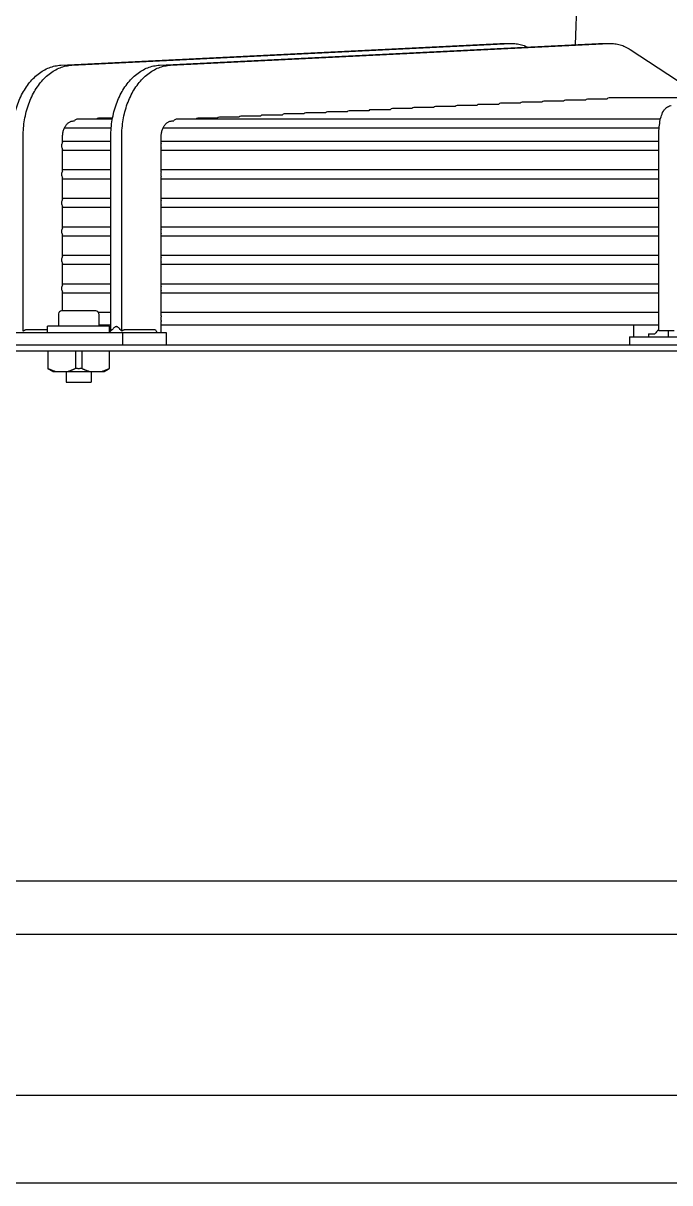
# Model space of a CAD drawing. Header units: millimetres. Extents: x 16200 to 32328, y 18593 to 29476.
# Drawn here: x 16659.16 to 16667.37, y 18973.5 to 18988.22 of the extents above; entities that cross this region are included whole.
import ezdxf

# ---------------------------------------------------------------- set-up
doc = ezdxf.new("R2010")
doc.units = ezdxf.units.MM
doc.header["$LTSCALE"] = 5
doc.layers.add('UNIT', color=6, linetype='Continuous')
doc.styles.add('SUBMITTAL', font='romans.shx', dxfattribs={"width": 0.75})
doc.dimstyles.new('SUBMITTAL', dxfattribs={"dimtxt": 0.09375, "dimasz": 0.09375, "dimexe": 0.03125, "dimexo": 0.0625, "dimgap": 0.0625, "dimtad": 0, "dimdec": 4, "dimzin": 4, "dimdsep": 46, "dimlunit": 4, "dimtxsty": 'SUBMITTAL', "dimcen": 0.09375, "dimclre": 6, "dimadec": 0, "dimazin": 0, "dimtfac": 1, "dimtdec": 0, "dimtofl": 0, "dimtmove": 0, "dimatfit": 3, "dimfxl": 0, "dimfrac": 2, "dimtolj": 1, "dimtzin": 4, "dimarcsym": 0})

msp = doc.modelspace()

# ---------------------------------------------------------------- linework, layer by layer
at = {"layer": 'UNIT'}
for p, q in [((16666.251, 18990.5034), (16666.173, 18987.9508)), ((16659.6391, 18987.6907), (16665.214, 18987.9653)), ((16659.7783, 18987.6907), (16665.3532, 18987.9653)), ((16660.8919, 18987.6907), (16666.4667, 18987.9653)), ((16661.0311, 18987.6907), (16666.6059, 18987.9653)), ((16665.2343, 18987.9657), (16665.3735, 18987.9657)), ((16666.487, 18987.9657), (16666.6262, 18987.9657)), ((16666.8724, 18987.8889), (16667.8093, 18987.2749)), ((16664.924, 18987.1792), (16664.6746, 18987.1792)), ((16665.1993, 18987.1926), (16664.9497, 18987.1926)), ((16665.4746, 18987.2061), (16665.225, 18987.2061)), ((16665.7501, 18987.2196), (16665.5003, 18987.2196)), ((16666.0257, 18987.2331), (16665.7758, 18987.2331)), ((16666.3015, 18987.2466), (16666.0514, 18987.2466)), ((16666.5764, 18987.2601), (16666.3272, 18987.2601)), ((16668.1088, 18987.2749), (16666.6031, 18987.2749)), ((16661.901, 18987.0307), (16661.6521, 18987.0307)), ((16662.1756, 18987.0442), (16661.9266, 18987.0442)), ((16662.4502, 18987.0577), (16662.2012, 18987.0577)), ((16662.7249, 18987.0712), (16662.4758, 18987.0712)), ((16662.9996, 18987.0847), (16662.7505, 18987.0847)), ((16663.2743, 18987.0982), (16663.0252, 18987.0982)), ((16663.5491, 18987.1117), (16663.2999, 18987.1117)), ((16663.8239, 18987.1252), (16663.5747, 18987.1252)), ((16664.0989, 18987.1387), (16663.8496, 18987.1387)), ((16664.3738, 18987.1522), (16664.1245, 18987.1522)), ((16664.6489, 18987.1657), (16664.3995, 18987.1657)), ((16659.684, 18986.8935), (16660.2783, 18986.8935)), ((16659.7958, 18986.9824), (16659.8121, 18986.9832)), ((16660.2926, 18987.0037), (16659.8425, 18987.0037)), ((16660.295, 18987.0172), (16660.1167, 18987.0172)), ((16660.9368, 18986.8935), (16667.2384, 18986.8935)), ((16661.0485, 18986.9824), (16661.0729, 18986.9836)), ((16667.2554, 18987.0037), (16661.1031, 18987.0037)), ((16661.6265, 18987.0172), (16661.3776, 18987.0172)), ((16659.1602, 18984.3128), (16659.1602, 18986.7856)), ((16659.6613, 18986.7089), (16659.6613, 18986.7856)), ((16660.2737, 18984.3163), (16660.2737, 18986.7856)), ((16660.4129, 18984.3128), (16660.4129, 18986.7856)), ((16660.914, 18986.6965), (16660.914, 18986.7856)), ((16667.2336, 18984.3163), (16667.2336, 18986.7856)), ((16660.2737, 18986.7218), (16659.6613, 18986.7218)), ((16659.6613, 18986.3467), (16659.6613, 18986.6244)), ((16659.6613, 18986.6115), (16660.2737, 18986.6115)), ((16667.2336, 18986.7218), (16660.914, 18986.7218)), ((16660.914, 18986.3343), (16660.914, 18986.6368)), ((16660.914, 18986.6115), (16667.2336, 18986.6115)), ((16660.2737, 18986.3596), (16659.6613, 18986.3596)), ((16667.2336, 18986.3596), (16660.914, 18986.3596)), ((16659.6613, 18985.9845), (16659.6613, 18986.2622)), ((16659.6613, 18986.2493), (16660.2737, 18986.2493)), ((16660.914, 18985.9721), (16660.914, 18986.2746)), ((16660.914, 18986.2493), (16667.2336, 18986.2493)), ((16660.2737, 18985.9974), (16659.6613, 18985.9974)), ((16667.2336, 18985.9974), (16660.914, 18985.9974)), ((16659.6613, 18985.6223), (16659.6613, 18985.9)), ((16659.6613, 18985.8871), (16660.2737, 18985.8871)), ((16660.914, 18985.6099), (16660.914, 18985.9124)), ((16660.914, 18985.8871), (16667.2336, 18985.8871)), ((16660.2737, 18985.6352), (16659.6613, 18985.6352)), ((16667.2336, 18985.6352), (16660.914, 18985.6352)), ((16659.6613, 18985.2601), (16659.6613, 18985.5378)), ((16659.6613, 18985.5249), (16660.2737, 18985.5249)), ((16660.914, 18985.2476), (16660.914, 18985.5502)), ((16660.914, 18985.5249), (16667.2336, 18985.5249)), ((16660.2737, 18985.2729), (16659.6613, 18985.2729)), ((16667.2336, 18985.2729), (16660.914, 18985.2729)), ((16659.6613, 18984.8978), (16659.6613, 18985.1756)), ((16659.6613, 18985.1627), (16660.2737, 18985.1627)), ((16660.914, 18984.8854), (16660.914, 18985.188)), ((16660.914, 18985.1627), (16667.2336, 18985.1627)), ((16660.2737, 18984.9107), (16659.6613, 18984.9107)), ((16667.2336, 18984.9107), (16660.914, 18984.9107)), ((16660.914, 18984.5074), (16660.914, 18984.8258)), ((16659.6613, 18984.5722), (16659.6613, 18984.8134)), ((16659.6613, 18984.8005), (16660.2737, 18984.8005)), ((16660.914, 18984.8005), (16667.2336, 18984.8005)), ((16659.6088, 18984.5328), (16659.6088, 18984.3753)), ((16660.0812, 18984.5722), (16659.6481, 18984.5722)), ((16660.2737, 18984.5485), (16660.1173, 18984.5485)), ((16660.1206, 18984.5328), (16660.1206, 18984.3753)), ((16667.2336, 18984.5485), (16660.914, 18984.5485)), ((16660.1206, 18984.395), (16660.2737, 18984.395)), ((16660.914, 18984.2966), (16660.914, 18984.4362)), ((16660.914, 18984.395), (16667.2336, 18984.395)), ((16666.9171, 18984.2395), (16666.9171, 18984.395)), ((16658.7511, 18984.2966), (16660.9782, 18984.2966)), ((16659.471, 18984.3294), (16659.2019, 18984.3294)), ((16660.2584, 18984.3753), (16659.471, 18984.3753)), ((16659.471, 18984.2966), (16659.471, 18984.3753)), ((16660.2584, 18984.301), (16660.2584, 18984.3753)), ((16660.4214, 18984.2966), (16660.4214, 18984.1391)), ((16660.839, 18984.3294), (16660.4547, 18984.3294)), ((16660.9782, 18984.2966), (16660.9782, 18984.1391)), ((16666.8614, 18984.2395), (16676.1134, 18984.2395)), ((16666.8614, 18984.2395), (16666.8614, 18984.1391)), ((16667.1051, 18984.2789), (16667.1838, 18984.2789)), ((16667.1051, 18984.2789), (16667.1051, 18984.2395)), ((16667.4304, 18984.3163), (16667.2336, 18984.3163)), ((16667.3564, 18984.2395), (16667.3564, 18984.3163)), ((16654.6173, 18984.1391), (16688.3575, 18984.1391)), ((16688.3575, 18984.0604), (16654.6173, 18984.0604)), ((16659.4749, 18984.0604), (16659.4749, 18983.8382)), ((16659.8229, 18984.0604), (16659.8229, 18983.8382)), ((16659.9064, 18984.0604), (16659.9064, 18983.8382)), ((16660.2544, 18984.0604), (16660.2544, 18983.8382)), ((16659.5379, 18983.8005), (16659.4749, 18983.8369)), ((16659.5379, 18983.8005), (16660.1914, 18983.8005)), ((16659.7072, 18983.8005), (16659.7072, 18983.6666)), ((16660.0222, 18983.8005), (16660.0222, 18983.6666)), ((16660.1914, 18983.8005), (16660.2544, 18983.8369)), ((16659.7072, 18983.6666), (16660.0222, 18983.6666)), ((16689.4401, 18977.3281), (16653.5346, 18977.3281)), ((16506.1124, 18976.6588), (16742.3565, 18976.6588)), ((16742.3565, 18974.6092), (16506.1124, 18974.6092)), ((16510.3624, 18973.4997), (16738.1065, 18973.4997))]:
    msp.add_line(p, q, dxfattribs=at)
for centre, radius, start, end in [((16659.6481, 18984.5328), 0.0394, 90, 180), ((16660.0812, 18984.5328), 0.0394, 0, 90), ((16667.3708, 18984.1437), 0.2307, 126.49726, 144.15266)]:
    msp.add_arc(centre, radius, start, end, dxfattribs=at)
for centre, major_axis, ratio, start_param, end_param in [((16664.6746, 18987.124), (0, -0.0551), 0.7101349, 3.1415573, 3.8564638), ((16664.9497, 18987.1375), (0, -0.0551), 0.710369, 3.141553, 3.8564592), ((16665.225, 18987.151), (0, -0.0551), 0.7106314, 3.1415481, 3.8564538), ((16665.5003, 18987.1645), (0, -0.0551), 0.7109269, 3.1415422, 3.8564474), ((16665.7758, 18987.178), (0, -0.0551), 0.7112612, 3.1415352, 3.8564398), ((16666.0514, 18987.1915), (0, -0.0551), 0.7116416, 3.1415269, 3.8564308), ((16666.3272, 18987.205), (0, -0.0551), 0.712077, 3.141517, 3.8564199), ((16666.6032, 18987.2198), (0, -0.0551), 0.71258, 3.1415074, 3.8909101), ((16661.6521, 18986.9756), (0, -0.0551), 0.7086482, 3.14158, 3.8564885), ((16661.9266, 18986.9891), (0, -0.0551), 0.7087318, 3.141579, 3.8564874), ((16662.2012, 18987.0026), (0, -0.0551), 0.7088222, 3.1415778, 3.8564861), ((16662.4758, 18987.0161), (0, -0.0551), 0.7089205, 3.1415765, 3.8564847), ((16662.7505, 18987.0296), (0, -0.0551), 0.7090275, 3.141575, 3.8564831), ((16663.0252, 18987.0431), (0, -0.0551), 0.7091442, 3.1415734, 3.8564813), ((16663.2999, 18987.0566), (0, -0.0551), 0.7092719, 3.1415715, 3.8564792), ((16663.5747, 18987.07), (0, -0.0551), 0.7094121, 3.1415694, 3.8564769), ((16663.8496, 18987.0835), (0, -0.0551), 0.7095663, 3.1415669, 3.8564743), ((16664.1245, 18987.097), (0, -0.0551), 0.7097366, 3.1415642, 3.8564713), ((16664.3995, 18987.1105), (0, -0.0551), 0.7099252, 3.141561, 3.8564678), ((16659.8425, 18986.9486), (0, -0.0551), 0.7079972, 3.1415858, 4.0326206), ((16660.1167, 18986.9621), (0, -0.0551), 0.7080429, 3.1415852, 3.8564942), ((16661.1031, 18986.9486), (0, -0.0551), 0.7084995, 3.1415818, 4.0233013), ((16661.3776, 18986.9621), (0, -0.0551), 0.708571, 3.141581, 3.8564896), ((16659.6864, 18986.6666), (0, -0.0551), 0.7079678, 3.8398095, 4.712382), ((16659.6864, 18986.6666), (0, -0.0551), 0.7079678, 4.7123959, 5.5849684), ((16659.6864, 18986.3044), (0, -0.0551), 0.7079678, 3.8398095, 4.712382), ((16659.6864, 18986.3044), (0, -0.0551), 0.7079678, 4.7123959, 5.5849684), ((16659.6864, 18985.9422), (0, -0.0551), 0.7079678, 3.8398095, 4.712382), ((16659.6864, 18985.9422), (0, -0.0551), 0.7079678, 4.7123959, 5.5849684), ((16659.6864, 18985.58), (0, -0.0551), 0.7079678, 3.8398095, 4.712382), ((16659.6864, 18985.58), (0, -0.0551), 0.7079678, 4.7123959, 5.5849684), ((16659.6864, 18985.2178), (0, -0.0551), 0.7079678, 3.8398095, 4.712382), ((16659.6864, 18985.2178), (0, -0.0551), 0.7079678, 4.7123959, 5.5849684), ((16659.6864, 18984.8556), (0, -0.0551), 0.7079678, 3.8398095, 4.712382), ((16659.6864, 18984.8556), (0, -0.0551), 0.7079678, 4.7123959, 5.5849684), ((16661.8351, 18985.7052), (0, -1.969), 0.7071068, 5.4860047, 5.5095695)]:
    msp.add_ellipse(centre, major_axis=major_axis, ratio=ratio, start_param=start_param, end_param=end_param, dxfattribs=at)
for points in [[(16665.216, 18987.9653), (16665.2221, 18987.9656), (16665.2282, 18987.9657), (16665.2343, 18987.9657)], [(16666.4687, 18987.9653), (16666.4748, 18987.9656), (16666.4809, 18987.9657), (16666.487, 18987.9657)], [(16660.2538, 18984.2966), (16660.27, 18984.3124), (16660.2859, 18984.3285), (16660.3016, 18984.3448)], [(16659.5662, 18983.8005), (16659.563, 18983.8015), (16659.5565, 18983.8034), (16659.5468, 18983.8067), (16659.537, 18983.8103), (16659.5271, 18983.8141), (16659.5171, 18983.8182), (16659.5069, 18983.8227), (16659.4965, 18983.8275), (16659.4859, 18983.8326), (16659.4786, 18983.8363), (16659.4749, 18983.8382)], [(16659.8229, 18983.8382), (16659.8192, 18983.8362), (16659.8118, 18983.8325), (16659.8011, 18983.8274), (16659.7906, 18983.8226), (16659.7804, 18983.8181), (16659.7704, 18983.814), (16659.7606, 18983.8102), (16659.7509, 18983.8066), (16659.7412, 18983.8034), (16659.7348, 18983.8014), (16659.7316, 18983.8005)], [(16659.9064, 18983.8382), (16659.9018, 18983.8379), (16659.8925, 18983.8374), (16659.8786, 18983.837), (16659.8647, 18983.8368), (16659.8507, 18983.837), (16659.8368, 18983.8374), (16659.8275, 18983.8379), (16659.8229, 18983.8382)], [(16659.9977, 18983.8005), (16659.9945, 18983.8015), (16659.988, 18983.8034), (16659.9783, 18983.8067), (16659.9685, 18983.8103), (16659.9586, 18983.8141), (16659.9486, 18983.8182), (16659.9384, 18983.8227), (16659.928, 18983.8275), (16659.9174, 18983.8326), (16659.9101, 18983.8363), (16659.9064, 18983.8382)], [(16660.2544, 18983.8382), (16660.2507, 18983.8362), (16660.2433, 18983.8325), (16660.2326, 18983.8274), (16660.2221, 18983.8226), (16660.2119, 18983.8181), (16660.2019, 18983.814), (16660.1921, 18983.8102), (16660.1824, 18983.8066), (16660.1727, 18983.8034), (16660.1663, 18983.8014), (16660.1631, 18983.8005)]]:
    msp.add_open_spline(points, degree=3, dxfattribs=at)
for points, knots in [([(16665.3532, 18987.9652), (16665.376, 18987.9663), (16665.399, 18987.9656), (16665.4219, 18987.9629), (16665.4447, 18987.9602), (16665.4673, 18987.9557), (16665.4897, 18987.9493), (16665.5121, 18987.9428), (16665.5342, 18987.9346), (16665.556, 18987.9245), (16665.5586, 18987.9233), (16665.5611, 18987.9221), (16665.5637, 18987.9208)], [0, 0, 0, 0, 0.25037629, 0.25037629, 0.25037629, 0.50056405, 0.50056405, 0.50056405, 0.75075182, 0.75075182, 0.75075182, 0.78029111, 0.78029111, 0.78029111, 0.78029111]), ([(16666.6059, 18987.9652), (16666.6288, 18987.9663), (16666.6518, 18987.9656), (16666.6746, 18987.9629), (16666.6974, 18987.9602), (16666.7201, 18987.9557), (16666.7425, 18987.9493), (16666.7649, 18987.9428), (16666.787, 18987.9346), (16666.8088, 18987.9245), (16666.8304, 18987.9144), (16666.8518, 18987.9025), (16666.8724, 18987.889)], [0, 0, 0, 0, 0.2503763, 0.2503763, 0.2503763, 0.5005641, 0.5005641, 0.5005641, 0.7507518, 0.7507518, 0.7507518, 1, 1, 1, 1]), ([(16659.021, 18986.7856), (16659.021, 18986.8212), (16659.0225, 18986.8571), (16659.0255, 18986.8925), (16659.0284, 18986.9279), (16659.0329, 18986.9629), (16659.0388, 18986.9976), (16659.0447, 18987.0322), (16659.0521, 18987.0666), (16659.0608, 18987.1001), (16659.0696, 18987.1335), (16659.0797, 18987.166), (16659.0912, 18987.1978), (16659.1027, 18987.2295), (16659.1156, 18987.2605), (16659.1296, 18987.2901), (16659.1436, 18987.3198), (16659.1588, 18987.348), (16659.1753, 18987.3751), (16659.1917, 18987.4022), (16659.2094, 18987.428), (16659.2279, 18987.4522), (16659.2465, 18987.4763), (16659.2659, 18987.4988), (16659.2864, 18987.5196), (16659.3068, 18987.5405), (16659.3283, 18987.5598), (16659.3503, 18987.5771), (16659.3724, 18987.5944), (16659.395, 18987.6098), (16659.4183, 18987.6234), (16659.4417, 18987.6369), (16659.4657, 18987.6485), (16659.49, 18987.6581), (16659.5143, 18987.6676), (16659.5388, 18987.6751), (16659.5637, 18987.6805), (16659.5887, 18987.686), (16659.614, 18987.6894), (16659.6391, 18987.6906)], [0, 0, 0, 0, 0.076921, 0.076921, 0.076921, 0.1538421, 0.1538421, 0.1538421, 0.2307631, 0.2307631, 0.2307631, 0.3076842, 0.3076842, 0.3076842, 0.3846052, 0.3846052, 0.3846052, 0.4615263, 0.4615263, 0.4615263, 0.5384473, 0.5384473, 0.5384473, 0.6153684, 0.6153684, 0.6153684, 0.6922894, 0.6922894, 0.6922894, 0.7692105, 0.7692105, 0.7692105, 0.8461315, 0.8461315, 0.8461315, 0.9230526, 0.9230526, 0.9230526, 1, 1, 1, 1]), ([(16659.1602, 18986.7856), (16659.1602, 18986.8212), (16659.1617, 18986.8571), (16659.1647, 18986.8925), (16659.1676, 18986.9279), (16659.172, 18986.9629), (16659.178, 18986.9976), (16659.1839, 18987.0322), (16659.1913, 18987.0666), (16659.2, 18987.1001), (16659.2088, 18987.1335), (16659.2189, 18987.166), (16659.2304, 18987.1978), (16659.2419, 18987.2295), (16659.2548, 18987.2605), (16659.2688, 18987.2901), (16659.2828, 18987.3198), (16659.298, 18987.348), (16659.3145, 18987.3751), (16659.3309, 18987.4022), (16659.3486, 18987.428), (16659.3671, 18987.4522), (16659.3857, 18987.4763), (16659.4051, 18987.4988), (16659.4256, 18987.5196), (16659.446, 18987.5405), (16659.4675, 18987.5598), (16659.4895, 18987.5771), (16659.5115, 18987.5944), (16659.5342, 18987.6098), (16659.5575, 18987.6234), (16659.5809, 18987.6369), (16659.6049, 18987.6485), (16659.6292, 18987.6581), (16659.6535, 18987.6676), (16659.678, 18987.6751), (16659.7029, 18987.6805), (16659.7279, 18987.686), (16659.7532, 18987.6894), (16659.7783, 18987.6906)], [0, 0, 0, 0, 0.076921, 0.076921, 0.076921, 0.1538421, 0.1538421, 0.1538421, 0.2307631, 0.2307631, 0.2307631, 0.3076842, 0.3076842, 0.3076842, 0.3846052, 0.3846052, 0.3846052, 0.4615263, 0.4615263, 0.4615263, 0.5384473, 0.5384473, 0.5384473, 0.6153684, 0.6153684, 0.6153684, 0.6922894, 0.6922894, 0.6922894, 0.7692105, 0.7692105, 0.7692105, 0.8461315, 0.8461315, 0.8461315, 0.9230526, 0.9230526, 0.9230526, 1, 1, 1, 1]), ([(16660.2737, 18986.7856), (16660.2737, 18986.8212), (16660.2752, 18986.8571), (16660.2782, 18986.8925), (16660.2812, 18986.9279), (16660.2856, 18986.9629), (16660.2915, 18986.9976), (16660.2974, 18987.0322), (16660.3048, 18987.0666), (16660.3136, 18987.1001), (16660.3223, 18987.1335), (16660.3324, 18987.166), (16660.3439, 18987.1978), (16660.3554, 18987.2295), (16660.3683, 18987.2605), (16660.3823, 18987.2901), (16660.3964, 18987.3198), (16660.4116, 18987.348), (16660.428, 18987.3751), (16660.4444, 18987.4022), (16660.4621, 18987.428), (16660.4807, 18987.4522), (16660.4992, 18987.4763), (16660.5187, 18987.4988), (16660.5391, 18987.5196), (16660.5596, 18987.5405), (16660.581, 18987.5598), (16660.6031, 18987.5771), (16660.6251, 18987.5944), (16660.6477, 18987.6098), (16660.6711, 18987.6234), (16660.6944, 18987.6369), (16660.7185, 18987.6485), (16660.7427, 18987.6581), (16660.767, 18987.6676), (16660.7916, 18987.6751), (16660.8165, 18987.6805), (16660.8414, 18987.686), (16660.8668, 18987.6894), (16660.8919, 18987.6906)], [0, 0, 0, 0, 0.076921, 0.076921, 0.076921, 0.1538421, 0.1538421, 0.1538421, 0.2307631, 0.2307631, 0.2307631, 0.3076842, 0.3076842, 0.3076842, 0.3846052, 0.3846052, 0.3846052, 0.4615263, 0.4615263, 0.4615263, 0.5384473, 0.5384473, 0.5384473, 0.6153684, 0.6153684, 0.6153684, 0.6922894, 0.6922894, 0.6922894, 0.7692105, 0.7692105, 0.7692105, 0.8461315, 0.8461315, 0.8461315, 0.9230526, 0.9230526, 0.9230526, 1, 1, 1, 1]), ([(16660.4129, 18986.7856), (16660.4129, 18986.8212), (16660.4144, 18986.8571), (16660.4174, 18986.8925), (16660.4204, 18986.9279), (16660.4248, 18986.9629), (16660.4307, 18986.9976), (16660.4366, 18987.0322), (16660.444, 18987.0666), (16660.4528, 18987.1001), (16660.4615, 18987.1335), (16660.4716, 18987.166), (16660.4831, 18987.1978), (16660.4946, 18987.2295), (16660.5075, 18987.2605), (16660.5215, 18987.2901), (16660.5356, 18987.3198), (16660.5508, 18987.348), (16660.5672, 18987.3751), (16660.5836, 18987.4022), (16660.6013, 18987.428), (16660.6199, 18987.4522), (16660.6384, 18987.4763), (16660.6579, 18987.4988), (16660.6783, 18987.5196), (16660.6988, 18987.5405), (16660.7202, 18987.5598), (16660.7423, 18987.5771), (16660.7643, 18987.5944), (16660.7869, 18987.6098), (16660.8103, 18987.6234), (16660.8336, 18987.6369), (16660.8576, 18987.6485), (16660.8819, 18987.6581), (16660.9062, 18987.6676), (16660.9308, 18987.6751), (16660.9557, 18987.6805), (16660.9806, 18987.686), (16661.006, 18987.6894), (16661.0311, 18987.6906)], [0, 0, 0, 0, 0.076921, 0.076921, 0.076921, 0.1538421, 0.1538421, 0.1538421, 0.2307631, 0.2307631, 0.2307631, 0.3076842, 0.3076842, 0.3076842, 0.3846052, 0.3846052, 0.3846052, 0.4615263, 0.4615263, 0.4615263, 0.5384473, 0.5384473, 0.5384473, 0.6153684, 0.6153684, 0.6153684, 0.6922894, 0.6922894, 0.6922894, 0.7692105, 0.7692105, 0.7692105, 0.8461315, 0.8461315, 0.8461315, 0.9230526, 0.9230526, 0.9230526, 1, 1, 1, 1]), ([(16667.2336, 18986.7856), (16667.2336, 18986.8185), (16667.2349, 18986.8513), (16667.2401, 18986.9146), (16667.244, 18986.9451), (16667.2544, 18987.0019), (16667.2608, 18987.0283), (16667.2774, 18987.0769), (16667.2869, 18987.0993), (16667.3107, 18987.132), (16667.3198, 18987.1425), (16667.3459, 18987.1629), (16667.3641, 18987.173), (16667.3882, 18987.1776), (16667.3904, 18987.178), (16667.3926, 18987.1783)], [1.5707963, 1.5707963, 1.5707963, 1.5707963, 1.8779743, 1.8779743, 2.1851522, 2.1851522, 2.4923302, 2.4923302, 2.7995081, 2.7995081, 2.9409737, 2.9409737, 3.0918576, 3.0918576, 3.1066861, 3.1066861, 3.1066861, 3.1066861]), ([(16659.6613, 18986.7856), (16659.6613, 18986.7934), (16659.6616, 18986.8011), (16659.6622, 18986.8088), (16659.6629, 18986.8165), (16659.6639, 18986.8242), (16659.6651, 18986.8317), (16659.6664, 18986.8392), (16659.668, 18986.8466), (16659.6699, 18986.8539), (16659.6718, 18986.8612), (16659.674, 18986.8683), (16659.6765, 18986.8752), (16659.679, 18986.8821), (16659.6818, 18986.8888), (16659.6849, 18986.8952), (16659.6879, 18986.9016), (16659.6913, 18986.9078), (16659.6948, 18986.9137), (16659.6984, 18986.9196), (16659.7022, 18986.9252), (16659.7062, 18986.9304), (16659.7103, 18986.9357), (16659.7145, 18986.9406), (16659.719, 18986.9452), (16659.7234, 18986.9497), (16659.7281, 18986.9539), (16659.7329, 18986.9576), (16659.7377, 18986.9614), (16659.7426, 18986.9648), (16659.7477, 18986.9677), (16659.7528, 18986.9707), (16659.758, 18986.9732), (16659.7633, 18986.9753), (16659.7686, 18986.9773), (16659.774, 18986.979), (16659.7794, 18986.9802), (16659.7848, 18986.9814), (16659.7903, 18986.9821), (16659.7958, 18986.9824)], [0, 0, 0, 0, 0.076921, 0.076921, 0.076921, 0.153842, 0.153842, 0.153842, 0.230763, 0.230763, 0.230763, 0.307684, 0.307684, 0.307684, 0.384605, 0.384605, 0.384605, 0.461526, 0.461526, 0.461526, 0.538447, 0.538447, 0.538447, 0.615368, 0.615368, 0.615368, 0.692289, 0.692289, 0.692289, 0.7692101, 0.7692101, 0.7692101, 0.8461311, 0.8461311, 0.8461311, 0.9230521, 0.9230521, 0.9230521, 1, 1, 1, 1]), ([(16660.914, 18986.7856), (16660.914, 18986.7934), (16660.9143, 18986.8011), (16660.915, 18986.8088), (16660.9156, 18986.8165), (16660.9166, 18986.8242), (16660.9179, 18986.8317), (16660.9192, 18986.8392), (16660.9208, 18986.8466), (16660.9227, 18986.8539), (16660.9246, 18986.8612), (16660.9268, 18986.8683), (16660.9293, 18986.8752), (16660.9318, 18986.8821), (16660.9346, 18986.8888), (16660.9376, 18986.8952), (16660.9407, 18986.9016), (16660.944, 18986.9078), (16660.9476, 18986.9137), (16660.9511, 18986.9196), (16660.9549, 18986.9252), (16660.959, 18986.9304), (16660.963, 18986.9357), (16660.9673, 18986.9406), (16660.9717, 18986.9452), (16660.9762, 18986.9497), (16660.9808, 18986.9539), (16660.9856, 18986.9576), (16660.9904, 18986.9614), (16660.9954, 18986.9648), (16661.0005, 18986.9677), (16661.0055, 18986.9707), (16661.0107, 18986.9732), (16661.016, 18986.9753), (16661.0213, 18986.9773), (16661.0267, 18986.979), (16661.0321, 18986.9802), (16661.0376, 18986.9814), (16661.043, 18986.9821), (16661.0485, 18986.9824)], [0, 0, 0, 0, 0.076921, 0.076921, 0.076921, 0.153842, 0.153842, 0.153842, 0.230763, 0.230763, 0.230763, 0.307684, 0.307684, 0.307684, 0.384605, 0.384605, 0.384605, 0.461526, 0.461526, 0.461526, 0.538447, 0.538447, 0.538447, 0.615368, 0.615368, 0.615368, 0.692289, 0.692289, 0.692289, 0.7692101, 0.7692101, 0.7692101, 0.8461311, 0.8461311, 0.8461311, 0.9230521, 0.9230521, 0.9230521, 1, 1, 1, 1]), ([(16660.914, 18986.6965), (16660.9127, 18986.6936), (16660.9116, 18986.6906), (16660.9089, 18986.6814), (16660.9078, 18986.6734), (16660.9078, 18986.6666)], [0.754611842, 0.754611842, 0.754611842, 0.754611842, 0.778331745, 0.778331745, 0.830133896, 0.830133896, 0.830133896, 0.830133896]), ([(16660.9078, 18986.6666), (16660.9078, 18986.6599), (16660.9089, 18986.6519), (16660.9116, 18986.6427), (16660.9127, 18986.6397), (16660.914, 18986.6368)], [0, 0, 0, 0, 0.051802151, 0.051802151, 0.075522054, 0.075522054, 0.075522054, 0.075522054]), ([(16660.914, 18986.3343), (16660.9127, 18986.3314), (16660.9116, 18986.3284), (16660.9089, 18986.3192), (16660.9078, 18986.3112), (16660.9078, 18986.3044)], [0.754611842, 0.754611842, 0.754611842, 0.754611842, 0.778331745, 0.778331745, 0.830133896, 0.830133896, 0.830133896, 0.830133896]), ([(16660.9078, 18986.3044), (16660.9078, 18986.2976), (16660.9089, 18986.2896), (16660.9116, 18986.2805), (16660.9127, 18986.2775), (16660.914, 18986.2746)], [0, 0, 0, 0, 0.051802151, 0.051802151, 0.075522054, 0.075522054, 0.075522054, 0.075522054]), ([(16660.914, 18985.9721), (16660.9127, 18985.9692), (16660.9116, 18985.9662), (16660.9089, 18985.957), (16660.9078, 18985.949), (16660.9078, 18985.9422)], [-0.075522054, -0.075522054, -0.075522054, -0.075522054, -0.051802151, -0.051802151, 0, 0, 0, 0]), ([(16660.9078, 18985.9422), (16660.9078, 18985.9354), (16660.9089, 18985.9274), (16660.9116, 18985.9183), (16660.9127, 18985.9153), (16660.914, 18985.9124)], [-0.830133896, -0.830133896, -0.830133896, -0.830133896, -0.778331745, -0.778331745, -0.754611842, -0.754611842, -0.754611842, -0.754611842]), ([(16660.914, 18985.6099), (16660.9127, 18985.607), (16660.9116, 18985.604), (16660.9089, 18985.5948), (16660.9078, 18985.5868), (16660.9078, 18985.58)], [-0.075522054, -0.075522054, -0.075522054, -0.075522054, -0.051802151, -0.051802151, 0, 0, 0, 0]), ([(16660.9078, 18985.58), (16660.9078, 18985.5732), (16660.9089, 18985.5652), (16660.9116, 18985.5561), (16660.9127, 18985.5531), (16660.914, 18985.5502)], [-0.830133897, -0.830133897, -0.830133897, -0.830133897, -0.778331746, -0.778331746, -0.754611843, -0.754611843, -0.754611843, -0.754611843]), ([(16660.914, 18985.2476), (16660.9127, 18985.2448), (16660.9116, 18985.2418), (16660.9089, 18985.2326), (16660.9078, 18985.2246), (16660.9078, 18985.2178)], [-0.075522054, -0.075522054, -0.075522054, -0.075522054, -0.051802151, -0.051802151, 0, 0, 0, 0]), ([(16660.9078, 18985.2178), (16660.9078, 18985.211), (16660.9089, 18985.203), (16660.9116, 18985.1939), (16660.9127, 18985.1909), (16660.914, 18985.188)], [-0.830133897, -0.830133897, -0.830133897, -0.830133897, -0.77830675, -0.77830675, -0.754610412, -0.754610412, -0.754610412, -0.754610412]), ([(16660.914, 18984.8854), (16660.9127, 18984.8826), (16660.9116, 18984.8796), (16660.9089, 18984.8704), (16660.9078, 18984.8624), (16660.9078, 18984.8556)], [-0.075522054, -0.075522054, -0.075522054, -0.075522054, -0.051802151, -0.051802151, 0, 0, 0, 0]), ([(16660.9078, 18984.8556), (16660.9078, 18984.8488), (16660.9089, 18984.8408), (16660.9116, 18984.8317), (16660.9127, 18984.8287), (16660.914, 18984.8258)], [0, 0, 0, 0, 0.051802151, 0.051802151, 0.075522054, 0.075522054, 0.075522054, 0.075522054]), ([(16660.914, 18984.5074), (16660.9132, 18984.5053), (16660.9126, 18984.5032), (16660.9094, 18984.4924), (16660.9078, 18984.4812), (16660.9078, 18984.4718)], [1.067161101, 1.067161101, 1.067161101, 1.067161101, 1.084108004, 1.084108004, 1.156260963, 1.156260963, 1.156260963, 1.156260963]), ([(16660.9078, 18984.4718), (16660.9078, 18984.4623), (16660.9094, 18984.4512), (16660.9126, 18984.4404), (16660.9132, 18984.4382), (16660.914, 18984.4362)], [-1.156260963, -1.156260963, -1.156260963, -1.156260963, -1.084108004, -1.084108004, -1.067161101, -1.067161101, -1.067161101, -1.067161101]), ([(16659.2019, 18984.3294), (16659.2007, 18984.3294), (16659.1996, 18984.3293), (16659.1984, 18984.3292), (16659.1972, 18984.3292), (16659.196, 18984.329), (16659.1948, 18984.3288), (16659.1936, 18984.3287), (16659.1924, 18984.3285), (16659.1912, 18984.3282), (16659.1911, 18984.3282), (16659.191, 18984.3281), (16659.1909, 18984.3281), (16659.1898, 18984.3279), (16659.1887, 18984.3276), (16659.1876, 18984.3273), (16659.1864, 18984.3269), (16659.1851, 18984.3265), (16659.1839, 18984.3261), (16659.1827, 18984.3256), (16659.1814, 18984.3251), (16659.1802, 18984.3246), (16659.1799, 18984.3245), (16659.1796, 18984.3243), (16659.1793, 18984.3242), (16659.1784, 18984.3238), (16659.1774, 18984.3233), (16659.1764, 18984.3229), (16659.1752, 18984.3222), (16659.1739, 18984.3216), (16659.1726, 18984.3208), (16659.1713, 18984.3201), (16659.1699, 18984.3193), (16659.1686, 18984.3185), (16659.1679, 18984.3181), (16659.1672, 18984.3176), (16659.1665, 18984.3172), (16659.1658, 18984.3167), (16659.1651, 18984.3163), (16659.1645, 18984.3158), (16659.1631, 18984.3149), (16659.1616, 18984.3139), (16659.1602, 18984.3128)], [0, 0, 0, 0, 0.0909091, 0.0909091, 0.0909091, 0.1818182, 0.1818182, 0.1818182, 0.2727273, 0.2727273, 0.2727273, 0.2796798, 0.2796798, 0.2796798, 0.3636364, 0.3636364, 0.3636364, 0.4545455, 0.4545455, 0.4545455, 0.5454545, 0.5454545, 0.5454545, 0.5668519, 0.5668519, 0.5668519, 0.6363636, 0.6363636, 0.6363636, 0.7272727, 0.7272727, 0.7272727, 0.8181818, 0.8181818, 0.8181818, 0.8653178, 0.8653178, 0.8653178, 0.9090909, 0.9090909, 0.9090909, 1, 1, 1, 1]), ([(16660.4129, 18984.3128), (16660.3984, 18984.3305), (16660.3863, 18984.3443), (16660.3699, 18984.3594), (16660.3642, 18984.3638), (16660.3558, 18984.3682), (16660.3529, 18984.3694), (16660.3477, 18984.3706), (16660.3455, 18984.3709), (16660.3411, 18984.3709), (16660.3389, 18984.3706), (16660.3337, 18984.3694), (16660.3308, 18984.3682), (16660.3225, 18984.3638), (16660.3168, 18984.3594), (16660.3079, 18984.3512), (16660.3048, 18984.3482), (16660.3016, 18984.3448)], [-0.853538, -0.853538, -0.853538, -0.853538, -0.64697322, -0.64697322, -0.53019502, -0.53019502, -0.4705504, -0.4705504, -0.42676965, -0.42676965, -0.38298892, -0.38298892, -0.32334436, -0.32334436, -0.20656641, -0.20656641, -0.14841074, -0.14841074, -0.14841074, -0.14841074]), ([(16660.4547, 18984.3294), (16660.4535, 18984.3294), (16660.4523, 18984.3293), (16660.4511, 18984.3292), (16660.4499, 18984.3292), (16660.4487, 18984.329), (16660.4475, 18984.3288), (16660.4463, 18984.3287), (16660.4451, 18984.3285), (16660.4439, 18984.3282), (16660.4438, 18984.3282), (16660.4437, 18984.3281), (16660.4437, 18984.3281), (16660.4425, 18984.3279), (16660.4414, 18984.3276), (16660.4403, 18984.3273), (16660.4391, 18984.3269), (16660.4379, 18984.3265), (16660.4367, 18984.3261), (16660.4354, 18984.3256), (16660.4342, 18984.3251), (16660.433, 18984.3246), (16660.4327, 18984.3245), (16660.4324, 18984.3243), (16660.4321, 18984.3242), (16660.4311, 18984.3238), (16660.4301, 18984.3233), (16660.4292, 18984.3229), (16660.4279, 18984.3222), (16660.4266, 18984.3216), (16660.4253, 18984.3208), (16660.424, 18984.3201), (16660.4227, 18984.3193), (16660.4213, 18984.3185), (16660.4206, 18984.3181), (16660.4199, 18984.3176), (16660.4192, 18984.3172), (16660.4186, 18984.3167), (16660.4179, 18984.3163), (16660.4172, 18984.3158), (16660.4158, 18984.3149), (16660.4144, 18984.3139), (16660.4129, 18984.3128)], [0, 0, 0, 0, 0.0909091, 0.0909091, 0.0909091, 0.1818182, 0.1818182, 0.1818182, 0.2727273, 0.2727273, 0.2727273, 0.2797096, 0.2797096, 0.2797096, 0.3636364, 0.3636364, 0.3636364, 0.4545455, 0.4545455, 0.4545455, 0.5454545, 0.5454545, 0.5454545, 0.5668899, 0.5668899, 0.5668899, 0.6363636, 0.6363636, 0.6363636, 0.7272727, 0.7272727, 0.7272727, 0.8181818, 0.8181818, 0.8181818, 0.8653352, 0.8653352, 0.8653352, 0.9090909, 0.9090909, 0.9090909, 1, 1, 1, 1]), ([(16659.4749, 18983.8382), (16659.4749, 18983.8379), (16659.4749, 18983.8374), (16659.4749, 18983.837), (16659.4749, 18983.8369), (16659.4749, 18983.8369)], [0, 0, 0, 0, 0.16666667, 0.33333333, 0.5, 0.5, 0.5, 0.5])]:
    msp.add_open_spline(points, degree=3, knots=knots, dxfattribs=at)

# ---------------------------------------------------------------- leaders
msp.add_leader([(16742.7486, 18980.974), (16729.1466, 18999.2204), (16522.6653, 18999.2204)], dimstyle='SUBMITTAL', override={"dimscale": 36, "dimarcsym": 1}, dxfattribs=at)

doc.saveas('drawing.dxf')
